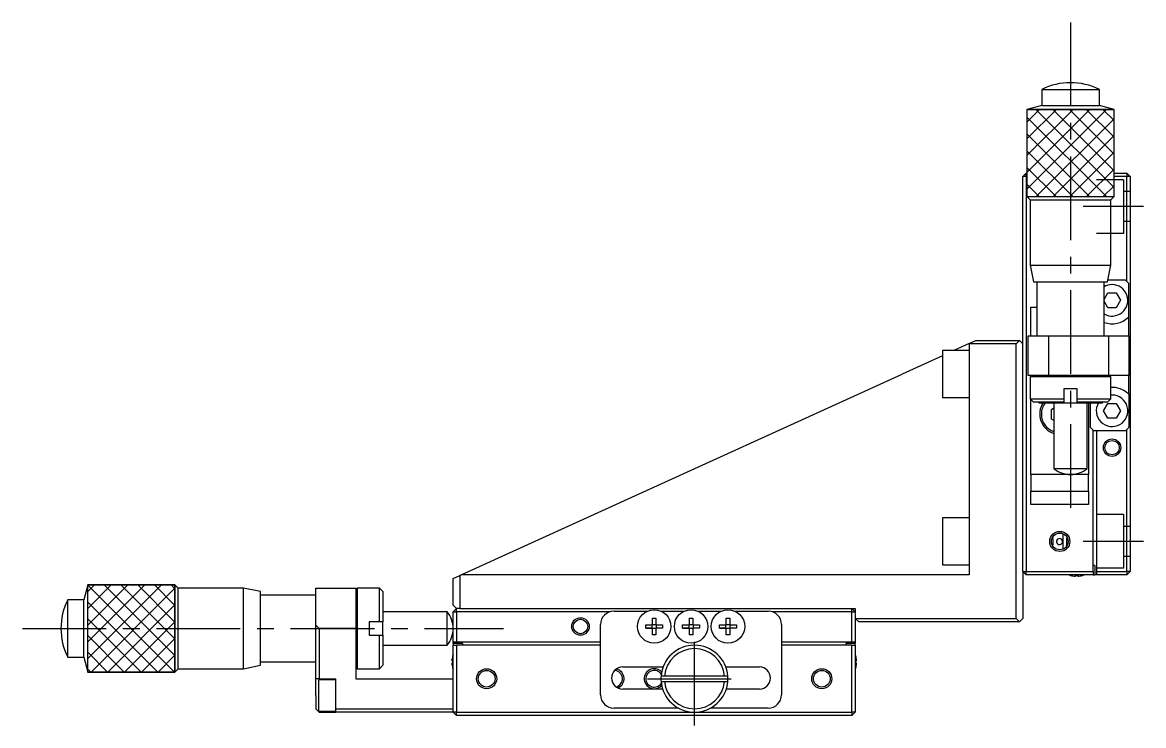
# Model space of a CAD drawing. Extents: x -323 to 344, y 19 to 546.
# Drawn here: x 40.9 to 208.1, y 246.6 to 351.6 of the extents above; entities that cross this region are included whole.
import ezdxf

# ---------------------------------------------------------------- set-up
doc = ezdxf.new("R2010")
doc.units = 0
doc.header["$LTSCALE"] = 10
doc.linetypes.add('CENTER', pattern=[2, 1.25, -0.25, 0.25, -0.25])
doc.linetypes.add('DASHED', pattern=[3.5, 2, -1.5])
doc.layers.get('0').update_dxf_attribs({"linetype": 'CONTINUOUS'})
doc.layers.add('CENTER', color=1, linetype='CENTER')

msp = doc.modelspace()

# ---------------------------------------------------------------- linework, layer by layer
at = {"color": 7, "linetype": 'CONTINUOUS'}
for p, q in [((192.940909, 341.636552), (201.540909, 341.636552)), ((192.940909, 341.636552), (192.940909, 339.226041)), ((201.540909, 339.226041), (201.540909, 341.636552)), ((192.940909, 339.226041), (190.74091, 338.636553)), ((192.940909, 339.226041), (201.540909, 339.226041)), ((203.740908, 338.636553), (201.540909, 339.226041)), ((190.640909, 329.136546), (190.140909, 328.636546)), ((190.140909, 269.636546), (190.140909, 328.636546)), ((190.640909, 328.636546), (190.140909, 328.636546)), ((190.640909, 328.636546), (190.640909, 329.136546)), ((190.640909, 329.136546), (190.74091, 329.136546)), ((190.74091, 328.636546), (190.640909, 328.636546)), ((190.640909, 328.636546), (190.640909, 269.636546)), ((203.740908, 329.136546), (205.640909, 329.136546)), ((205.640909, 328.636546), (203.740908, 328.636546)), ((205.640909, 329.136546), (205.640909, 328.636546)), ((206.140909, 328.636546), (205.640909, 329.136546)), ((205.640909, 312.936546), (205.640909, 328.636546)), ((206.140909, 328.636546), (205.640909, 328.636546)), ((206.140909, 328.636546), (206.140909, 269.636546)), ((190.74091, 325.636552), (191.240913, 325.13655)), ((191.240913, 325.13655), (203.240905, 325.13655)), ((191.240913, 325.13655), (191.240913, 315.386545)), ((203.240905, 325.13655), (203.740908, 325.636552)), ((203.240905, 315.386545), (203.240905, 325.13655)), ((191.240913, 315.386545), (203.240905, 315.386545)), ((191.240913, 315.386545), (191.740912, 312.886546)), ((202.740906, 312.886546), (203.240905, 315.386545)), ((191.740912, 312.886546), (202.740906, 312.886546)), ((192.240909, 312.886546), (192.240909, 304.836546)), ((202.240909, 304.836546), (202.240909, 312.886546)), ((205.440909, 313.136546), (202.790906, 313.136546)), ((205.940909, 312.636546), (205.440909, 313.136546)), ((202.240909, 310.258085), (202.805824, 311.236546)), ((202.805824, 311.236546), (204.075994, 311.236546)), ((204.075994, 311.236546), (204.711079, 310.136546)), ((205.940909, 307.589018), (205.940909, 312.636546)), ((202.805824, 309.036546), (202.240909, 310.015007)), ((204.711079, 310.136546), (204.075994, 309.036546)), ((191.340909, 309.136546), (192.240909, 309.136546)), ((191.340909, 304.836546), (191.340909, 309.136546)), ((204.075994, 309.036546), (202.805824, 309.036546)), ((205.940909, 307.589018), (205.87173, 307.618391)), ((205.940909, 304.836546), (205.940909, 307.589018)), ((190.940909, 298.936546), (190.940909, 304.836546)), ((190.940909, 304.836546), (193.940909, 304.836546)), ((193.940909, 304.836546), (193.940909, 298.936546)), ((193.940909, 304.836546), (202.940909, 304.836546)), ((202.940909, 298.936546), (202.940909, 304.836546)), ((202.940909, 304.836546), (205.940909, 304.836546)), ((205.940909, 304.836546), (205.940909, 298.936546)), ((182.140909, 303.68082), (179.849459, 302.636546)), ((182.140909, 303.68082), (183.140909, 304.136546)), ((182.140909, 303.636546), (182.140909, 303.68082)), ((189.140909, 303.636546), (182.140909, 303.636546)), ((182.140909, 303.636546), (182.140909, 269.136546)), ((183.140909, 304.136546), (189.640909, 304.136546)), ((189.640909, 304.136546), (189.140909, 303.636546)), ((189.140909, 262.636546), (189.140909, 303.636546)), ((190.140909, 303.636546), (189.640909, 304.136546)), ((178.140909, 301.857915), (172.140909, 299.123557)), ((178.140909, 302.636546), (178.140909, 299.136546)), ((182.140909, 302.636546), (178.140909, 302.636546)), ((106.340418, 269.136546), (172.140909, 299.123557)), ((178.140909, 299.136546), (178.140909, 295.636546)), ((193.940909, 298.936546), (190.940909, 298.936546)), ((191.440909, 298.936546), (191.240909, 298.736546)), ((197.240909, 298.736546), (191.240909, 298.736546)), ((191.240909, 298.736546), (191.240909, 295.436546)), ((191.340909, 298.836546), (191.340909, 298.936546)), ((202.940909, 298.936546), (193.940909, 298.936546)), ((203.240909, 298.736546), (197.240909, 298.736546)), ((205.940909, 298.936546), (202.940909, 298.936546)), ((203.240909, 298.736546), (203.040909, 298.936546)), ((203.240909, 295.436546), (203.240909, 298.736546)), ((205.940909, 296.184074), (205.940909, 298.936546)), ((198.240909, 296.936546), (196.240909, 296.936546)), ((196.240909, 296.936546), (196.240909, 295.436546)), ((198.240909, 295.436546), (198.240909, 296.936546)), ((205.87173, 296.154701), (205.940909, 296.184074)), ((205.940909, 296.184074), (205.940909, 291.136546)), ((178.140909, 295.636546), (182.140909, 295.636546)), ((191.240909, 295.436546), (196.240909, 295.436546)), ((191.240909, 295.436546), (191.740909, 294.936546)), ((191.340909, 284.136546), (191.340909, 295.336546)), ((196.240909, 294.936546), (191.740909, 294.936546)), ((192.490909, 294.936546), (192.490909, 294.836546)), ((192.490909, 294.836546), (201.990909, 294.836546)), ((194.740913, 294.836546), (194.740913, 285.014055)), ((196.240909, 295.436546), (196.240909, 294.936546)), ((198.240909, 295.436546), (203.240909, 295.436546)), ((198.240909, 294.936546), (198.240909, 295.436546)), ((202.740909, 294.936546), (198.240909, 294.936546)), ((199.740905, 285.014055), (199.740905, 294.836546)), ((199.940909, 294.836546), (199.940909, 284.136546)), ((200.240909, 291.136546), (200.240909, 294.836546)), ((201.990909, 294.836546), (201.990909, 294.936546)), ((202.170738, 293.636546), (202.805824, 294.736546)), ((202.740909, 294.936546), (203.240909, 295.436546)), ((202.805824, 294.736546), (204.075994, 294.736546)), ((204.075994, 294.736546), (204.711079, 293.636546)), ((194.390909, 293.858234), (194.740913, 294.060309)), ((194.390909, 292.414858), (194.390909, 293.858234)), ((202.805824, 292.536546), (202.170738, 293.636546)), ((204.711079, 293.636546), (204.075994, 292.536546)), ((194.740913, 292.212783), (194.390909, 292.414858)), ((200.240909, 291.136546), (200.740909, 290.636546)), ((204.075994, 292.536546), (202.805824, 292.536546)), ((205.440909, 290.636546), (205.940909, 291.136546)), ((200.640909, 269.636546), (200.640909, 290.736546)), ((205.440909, 290.636546), (200.740909, 290.636546)), ((201.140909, 290.636546), (201.140909, 269.636546)), ((205.640909, 269.636546), (205.640909, 290.836546)), ((194.740913, 285.014055), (199.740905, 285.014055)), ((199.940909, 284.136546), (191.340909, 284.136546)), ((191.340909, 284.136546), (191.340909, 281.636546)), ((199.940909, 281.636546), (199.940909, 284.136546)), ((191.340909, 281.636546), (199.940909, 281.636546)), ((191.340909, 279.636546), (191.340909, 281.636546)), ((199.940909, 281.636546), (199.940909, 279.636546)), ((199.940909, 279.636546), (191.340909, 279.636546)), ((178.140909, 277.636546), (178.140909, 274.136546)), ((182.140909, 277.636546), (178.140909, 277.636546)), ((194.596878, 274.823932), (194.6272, 274.68406)), ((196.140909, 272.990902), (196.140909, 275.28219)), ((178.140909, 274.136546), (178.140909, 270.636546)), ((196.68494, 273.44916), (196.654618, 273.589032)), ((178.140909, 270.636546), (182.140909, 270.636546)), ((190.140909, 269.636546), (190.140909, 262.636546)), ((190.140909, 269.636546), (190.640909, 269.636546)), ((190.140909, 269.636546), (190.640909, 269.136546)), ((190.640909, 269.636546), (200.640909, 269.636546)), ((190.640909, 269.136546), (190.640909, 269.636546)), ((200.890909, 270.536546), (200.640909, 270.536546)), ((200.640909, 269.636546), (200.640909, 269.136546)), ((200.890909, 270.536546), (200.890909, 269.136546)), ((201.140909, 269.636546), (205.640909, 269.636546)), ((201.140909, 269.636546), (201.140909, 269.136546)), ((206.140909, 269.636546), (205.640909, 269.636546)), ((206.140909, 269.636546), (205.640909, 269.136546)), ((205.640909, 269.636546), (205.640909, 269.136546)), ((50.640902, 267.636545), (50.051414, 265.436546)), ((64.140905, 267.136542), (63.640903, 267.636545)), ((105.140909, 268.589898), (106.140909, 269.045624)), ((105.140909, 264.636546), (105.140909, 268.589898)), ((106.340418, 269.136546), (106.140909, 269.045624)), ((106.140909, 269.045624), (106.140909, 264.136546)), ((108.140914, 269.136546), (106.340418, 269.136546)), ((108.490909, 269.136546), (108.140914, 269.136546)), ((111.790909, 269.136546), (108.490909, 269.136546)), ((112.140904, 269.136546), (111.790909, 269.136546)), ((158.140914, 269.136546), (112.140904, 269.136546)), ((158.490909, 269.136546), (158.140914, 269.136546)), ((161.790909, 269.136546), (158.490909, 269.136546)), ((162.140904, 269.136546), (161.790909, 269.136546)), ((182.140909, 269.136546), (162.140904, 269.136546)), ((200.640909, 269.136546), (190.640909, 269.136546)), ((197.252293, 269.062402), (197.254547, 269.067024)), ((197.960909, 269.067024), (198.320909, 269.067024)), ((197.960909, 268.946687), (197.960909, 269.067024)), ((198.320909, 269.067024), (198.320909, 268.946687)), ((199.02727, 269.067024), (199.029525, 269.062402)), ((200.640909, 269.136546), (200.890909, 269.136546)), ((201.140909, 269.136546), (200.890909, 269.136546)), ((205.640909, 269.136546), (201.140909, 269.136546)), ((64.140905, 255.13655), (64.140905, 267.136542)), ((73.89091, 267.136542), (64.140905, 267.136542)), ((73.89091, 255.13655), (73.89091, 267.136542)), ((76.390909, 266.636543), (73.89091, 267.136542)), ((76.390909, 255.636549), (76.390909, 266.636543)), ((84.640909, 266.136546), (76.390909, 266.136546)), ((84.640909, 267.136546), (90.640909, 267.136546)), ((84.640909, 261.636546), (84.640909, 267.136546)), ((90.640909, 267.136546), (90.640909, 261.136544)), ((90.840909, 267.136546), (90.640909, 266.936546)), ((90.840909, 267.136546), (90.840909, 255.136546)), ((94.140909, 267.136546), (90.840909, 267.136546)), ((94.140909, 262.136546), (94.140909, 267.136546)), ((94.640909, 266.636546), (94.140909, 267.136546)), ((94.640909, 266.636546), (94.640909, 262.136546)), ((47.640903, 256.836546), (47.640903, 265.436546)), ((50.051414, 265.436546), (47.640903, 265.436546)), ((50.051414, 256.836546), (50.051414, 265.436546)), ((105.140909, 264.636546), (105.640909, 264.136546)), ((104.2634, 263.636542), (94.640909, 263.636542)), ((104.2634, 258.63655), (104.2634, 263.636542)), ((105.140909, 263.636546), (105.640909, 264.136546)), ((105.140909, 263.636546), (105.640909, 263.636546)), ((105.140909, 259.136546), (105.140909, 263.636546)), ((105.640909, 263.636546), (105.640909, 264.136546)), ((106.140909, 264.136546), (105.640909, 264.136546)), ((128.516409, 263.636546), (105.640909, 263.636546)), ((105.640909, 263.636546), (105.640909, 259.136546)), ((106.140909, 264.136546), (165.140909, 264.136546)), ((129.140909, 263.736546), (134.161113, 263.736546)), ((134.880909, 262.695136), (135.400909, 262.695136)), ((134.880909, 261.696546), (134.880909, 262.695136)), ((135.400909, 262.695136), (135.400909, 261.696546)), ((136.120705, 263.736546), (139.661113, 263.736546)), ((140.380909, 262.695136), (140.900909, 262.695136)), ((140.380909, 261.696546), (140.380909, 262.695136)), ((140.900909, 262.695136), (140.900909, 261.696546)), ((141.620705, 263.736546), (145.161113, 263.736546)), ((145.880909, 262.695136), (146.400909, 262.695136)), ((145.880909, 261.696546), (145.880909, 262.695136)), ((146.400909, 262.695136), (146.400909, 261.696546)), ((147.120705, 263.736546), (152.140909, 263.736546)), ((164.640909, 263.636546), (152.765409, 263.636546)), ((164.640909, 263.636546), (164.640909, 264.136546)), ((165.140909, 263.636546), (164.640909, 264.136546)), ((164.640909, 263.636546), (165.140909, 263.636546)), ((164.640909, 259.136546), (164.640909, 263.636546)), ((165.140909, 264.136546), (165.140909, 262.636546)), ((165.140909, 262.636546), (165.140909, 259.136546)), ((165.140909, 262.636546), (189.140909, 262.636546)), ((165.640909, 262.136546), (165.140909, 262.636546)), ((189.140909, 262.636546), (189.640909, 262.136546)), ((189.640909, 262.136546), (190.140909, 262.636546)), ((84.640909, 261.636546), (85.140909, 261.136546)), ((84.640909, 253.636546), (84.640909, 261.636546)), ((90.640909, 261.136544), (85.140909, 261.136546)), ((85.140909, 261.136546), (85.140909, 253.636546)), ((90.640909, 261.136544), (90.640909, 253.636546)), ((94.140909, 262.136546), (92.640909, 262.136546)), ((92.640909, 262.136546), (92.640909, 260.136546)), ((94.640909, 262.136546), (94.140909, 262.136546)), ((94.640909, 260.136546), (94.640909, 262.136618)), ((127.140909, 251.236546), (127.140909, 261.736546)), ((133.882319, 261.176546), (133.882319, 261.696546)), ((133.882319, 261.696546), (134.880909, 261.696546)), ((134.880909, 261.176546), (133.882319, 261.176546)), ((133.882319, 261.176546), (134.839534, 261.176546)), ((134.839534, 261.176546), (134.839534, 261.696546)), ((134.880909, 261.176546), (134.839534, 261.176546)), ((134.880909, 261.737921), (135.400909, 261.737921)), ((134.880909, 260.177957), (134.880909, 261.176546)), ((135.400909, 261.135171), (134.880909, 261.135171)), ((135.400909, 261.696546), (136.399498, 261.696546)), ((135.400909, 261.176546), (135.400909, 260.177957)), ((136.399498, 261.176546), (135.400909, 261.176546)), ((135.442284, 261.176546), (135.400909, 261.176546)), ((135.442284, 261.696546), (135.442284, 261.176546)), ((136.399498, 261.176546), (135.442284, 261.176546)), ((136.399498, 261.696546), (136.399498, 261.176546)), ((139.382319, 261.176546), (139.382319, 261.696546)), ((139.382319, 261.696546), (140.380909, 261.696546)), ((140.380909, 261.176546), (139.382319, 261.176546)), ((139.382319, 261.176546), (140.339534, 261.176546)), ((140.339534, 261.176546), (140.339534, 261.696546)), ((140.380909, 261.176546), (140.339534, 261.176546)), ((140.380909, 261.737921), (140.900909, 261.737921)), ((140.380909, 260.177957), (140.380909, 261.176546)), ((140.900909, 261.135171), (140.380909, 261.135171)), ((140.900909, 261.696546), (141.899498, 261.696546)), ((140.900909, 261.176546), (140.900909, 260.177957)), ((141.899498, 261.176546), (140.900909, 261.176546)), ((140.942284, 261.176546), (140.900909, 261.176546)), ((140.942284, 261.696546), (140.942284, 261.176546)), ((141.899498, 261.176546), (140.942284, 261.176546)), ((141.899498, 261.696546), (141.899498, 261.176546)), ((144.882319, 261.176546), (144.882319, 261.696546)), ((144.882319, 261.696546), (145.880909, 261.696546)), ((145.880909, 261.176546), (144.882319, 261.176546)), ((144.882319, 261.176546), (145.839534, 261.176546)), ((145.839534, 261.176546), (145.839534, 261.696546)), ((145.880909, 261.176546), (145.839534, 261.176546)), ((145.880909, 261.737921), (146.400909, 261.737921)), ((145.880909, 260.177957), (145.880909, 261.176546)), ((146.400909, 261.135171), (145.880909, 261.135171)), ((146.400909, 261.696546), (147.399498, 261.696546)), ((146.400909, 261.176546), (146.400909, 260.177957)), ((147.399498, 261.176546), (146.400909, 261.176546)), ((146.442284, 261.176546), (146.400909, 261.176546)), ((146.442284, 261.696546), (146.442284, 261.176546)), ((147.399498, 261.176546), (146.442284, 261.176546)), ((147.399498, 261.696546), (147.399498, 261.176546)), ((154.140909, 261.736546), (154.140909, 251.236546)), ((189.640909, 262.136546), (165.640909, 262.136546)), ((92.640909, 260.136546), (94.140909, 260.136546)), ((94.140909, 255.136546), (94.140909, 260.136546)), ((94.140909, 260.136546), (94.640909, 260.136546)), ((94.640909, 260.136546), (94.640909, 255.636546)), ((135.400909, 260.177957), (134.880909, 260.177957)), ((140.900909, 260.177957), (140.380909, 260.177957)), ((146.400909, 260.177957), (145.880909, 260.177957)), ((94.640909, 258.63655), (104.2634, 258.63655)), ((105.140909, 259.136546), (105.640909, 259.136546)), ((105.140909, 258.886546), (105.140909, 259.136546)), ((106.540909, 258.886546), (105.140909, 258.886546)), ((105.140909, 258.886546), (105.140909, 258.636546)), ((105.140909, 248.636546), (105.140909, 258.636546)), ((105.140909, 258.636546), (105.640909, 258.636546)), ((105.640909, 259.136546), (127.140909, 259.136546)), ((105.640909, 258.636546), (105.640909, 248.636546)), ((127.140909, 258.636546), (105.640909, 258.636546)), ((106.540909, 258.886546), (106.540909, 258.636546)), ((154.140909, 259.136546), (164.640909, 259.136546)), ((164.640909, 258.636546), (154.140909, 258.636546)), ((165.140909, 258.886546), (163.740909, 258.886546)), ((163.740909, 258.886546), (163.740909, 258.636546)), ((164.640909, 259.136546), (165.140909, 259.136546)), ((164.640909, 248.636546), (164.640909, 258.636546)), ((164.640909, 258.636546), (165.140909, 258.636546)), ((165.140909, 259.136546), (165.140909, 258.886546)), ((165.140909, 258.636546), (165.140909, 258.886546)), ((165.140909, 258.636546), (165.140909, 248.636546)), ((47.640903, 256.836546), (50.051414, 256.836546)), ((50.051414, 256.836546), (50.640902, 254.636547)), ((76.390909, 256.136546), (84.640909, 256.136546)), ((104.95105, 256.316546), (105.071387, 256.316546)), ((105.071387, 255.956546), (104.95105, 255.956546)), ((105.066765, 257.025162), (105.071387, 257.022907)), ((105.071387, 256.316546), (105.071387, 255.956546)), ((165.210431, 257.022907), (165.215053, 257.025162)), ((165.210431, 256.316546), (165.330768, 256.316546)), ((165.210431, 255.956546), (165.210431, 256.316546)), ((165.330768, 255.956546), (165.210431, 255.956546)), ((63.640903, 254.636547), (64.140905, 255.13655)), ((64.140905, 255.13655), (73.89091, 255.13655)), ((73.89091, 255.13655), (76.390909, 255.636549)), ((90.640909, 255.336546), (90.840909, 255.136546)), ((90.840909, 255.136546), (94.140909, 255.136546)), ((94.140909, 255.136546), (94.640909, 255.636546)), ((105.071387, 255.250185), (105.066765, 255.24793)), ((130.440909, 255.386546), (136.45716, 255.386546)), ((145.824657, 255.386546), (150.840909, 255.386546)), ((165.215053, 255.24793), (165.210431, 255.250185)), ((85.140909, 253.636546), (84.640909, 253.636546)), ((84.640909, 251.136546), (84.640909, 253.636546)), ((85.040909, 253.486546), (85.040909, 251.136546)), ((87.640909, 253.486546), (85.040909, 253.486546)), ((85.140909, 253.636546), (87.640909, 253.636546)), ((87.640909, 249.136546), (87.640909, 253.636546)), ((90.640909, 253.636546), (105.140909, 253.636546)), ((136.658722, 254.036546), (136.156935, 254.036546)), ((136.156935, 253.236546), (136.658722, 253.236546)), ((145.623096, 254.036546), (136.658722, 254.036546)), ((136.658722, 253.236546), (145.623096, 253.236546)), ((146.124883, 254.036546), (145.623096, 254.036546)), ((145.623096, 253.236546), (146.124883, 253.236546)), ((84.640909, 251.136546), (84.640909, 249.136546)), ((85.040909, 251.136546), (85.040909, 248.786546)), ((136.387226, 252.086546), (130.440909, 252.086546)), ((150.840909, 252.086546), (145.894592, 252.086546)), ((138.76604, 249.236546), (129.140909, 249.236546)), ((152.140909, 249.236546), (143.515777, 249.236546)), ((84.640909, 249.136546), (85.140909, 248.636546)), ((85.040909, 248.786546), (87.640909, 248.786546)), ((85.140909, 248.636546), (87.640909, 248.636546)), ((87.640909, 249.136546), (105.140909, 249.136546)), ((87.640909, 248.636546), (87.640909, 249.136546)), ((105.140909, 248.636546), (87.640909, 248.636546)), ((105.640909, 248.636546), (105.140909, 248.636546)), ((105.640909, 248.136546), (105.140909, 248.636546)), ((105.640909, 248.636546), (141.140909, 248.636546)), ((105.640909, 248.136546), (105.640909, 248.636546)), ((164.640909, 248.136546), (105.640909, 248.136546)), ((141.140909, 248.636546), (164.640909, 248.636546)), ((165.140909, 248.636546), (164.640909, 248.636546)), ((164.640909, 248.636546), (164.640909, 248.136546)), ((165.140909, 248.636546), (164.640909, 248.136546))]:
    msp.add_line(p, q, dxfattribs=at)
at = {"color": 3, "linetype": 'CONTINUOUS'}
for p, q in [((190.74091, 338.636553), (203.740908, 338.636553)), ((190.74091, 338.636553), (190.74091, 325.636552)), ((190.74091, 336.745266), (192.632197, 338.636553)), ((190.74091, 334.245266), (195.132197, 338.636553)), ((190.74091, 331.745266), (197.632197, 338.636553)), ((190.74091, 329.245266), (200.132197, 338.636553)), ((190.74091, 326.745266), (202.632197, 338.636553)), ((192.085992, 338.636553), (203.740908, 326.981637)), ((194.585992, 338.636553), (203.740908, 329.481637)), ((197.085992, 338.636553), (203.740908, 331.981637)), ((199.585992, 338.636553), (203.740908, 334.481637)), ((202.085992, 338.636553), (203.740908, 336.981637)), ((203.740908, 325.636552), (203.740908, 338.636553)), ((190.74091, 337.481635), (202.585993, 325.636552)), ((192.132196, 325.636552), (203.740908, 337.245264)), ((190.74091, 334.981635), (200.085993, 325.636552)), ((194.632196, 325.636552), (203.740908, 334.745264)), ((190.74091, 332.481635), (197.585993, 325.636552)), ((197.132196, 325.636552), (203.740908, 332.245264)), ((190.74091, 329.981635), (195.085993, 325.636552)), ((199.632196, 325.636552), (203.740908, 329.745264)), ((190.74091, 327.481635), (192.585993, 325.636552)), ((202.132196, 325.636552), (203.740908, 327.245264)), ((190.74091, 325.636552), (203.740908, 325.636552)), ((50.640902, 254.636547), (50.640902, 267.636545)), ((63.640903, 267.636545), (50.640902, 267.636545)), ((50.640902, 266.645258), (51.632189, 267.636545)), ((50.640902, 264.145258), (54.132189, 267.636545)), ((50.640902, 261.645258), (56.632189, 267.636545)), ((50.640902, 259.145258), (59.132189, 267.636545)), ((50.640902, 256.645258), (61.632189, 267.636545)), ((53.086, 267.636545), (63.640903, 257.081642)), ((55.586, 267.636545), (63.640903, 259.581642)), ((58.086, 267.636545), (63.640903, 262.081642)), ((60.586, 267.636545), (63.640903, 264.581642)), ((63.086, 267.636545), (63.640903, 267.081642)), ((63.640903, 254.636547), (63.640903, 267.636545)), ((50.640902, 267.581643), (63.585998, 254.636547)), ((51.132191, 254.636547), (63.640903, 267.145259)), ((50.640902, 265.081643), (61.085998, 254.636547)), ((53.632191, 254.636547), (63.640903, 264.645259)), ((50.640902, 262.581643), (58.585998, 254.636547)), ((56.132191, 254.636547), (63.640903, 262.145259)), ((50.640902, 260.081643), (56.085998, 254.636547)), ((58.632191, 254.636547), (63.640903, 259.645259)), ((50.640902, 257.581643), (53.585998, 254.636547)), ((61.132191, 254.636547), (63.640903, 257.145259)), ((50.640902, 255.081643), (51.085998, 254.636547)), ((50.640902, 254.636547), (63.640903, 254.636547)), ((63.632191, 254.636547), (63.640903, 254.645259))]:
    msp.add_line(p, q, dxfattribs=at)
at = {"color": 3, "linetype": 'DASHED'}
for p, q in [((203.740908, 338.636553), (190.74091, 338.636553)), ((190.74091, 338.636553), (190.74091, 325.636552)), ((203.740908, 325.636552), (203.740908, 338.636553)), ((205.140909, 328.136546), (201.140909, 328.136546)), ((205.140909, 328.136546), (205.140909, 320.136546)), ((206.140909, 326.386546), (205.140909, 326.386546)), ((190.74091, 325.636552), (203.740908, 325.636552)), ((206.140909, 321.886546), (205.140909, 321.886546)), ((205.140909, 320.136546), (201.140909, 320.136546)), ((205.140909, 278.136546), (201.140909, 278.136546)), ((205.140909, 278.136546), (205.140909, 270.136546)), ((206.140909, 276.386546), (205.140909, 276.386546)), ((206.140909, 271.886546), (205.140909, 271.886546)), ((205.140909, 270.136546), (201.140909, 270.136546)), ((50.640902, 254.636547), (50.640902, 267.636545)), ((50.640902, 267.636545), (63.640903, 267.636545)), ((63.640903, 267.636545), (63.640903, 254.636547)), ((63.640903, 254.636547), (50.640902, 254.636547))]:
    msp.add_line(p, q, dxfattribs=at)
at = {"color": 3, "linetype": 'CONTINUOUS'}
for centre, radius in [((203.440909, 288.136546), 1.3), ((195.640909, 274.136546), 1.5), ((124.140909, 261.436546), 1.3), ((110.140909, 253.636546), 1.5), ((160.140909, 253.636546), 1.5)]:
    msp.add_circle(centre, radius, dxfattribs=at)
at = {"color": 7, "linetype": 'CONTINUOUS'}
for centre, radius in [((203.440909, 288.136546), 1.075), ((195.640909, 274.136546), 1.25), ((135.140909, 261.436546), 2.5), ((140.640909, 261.436546), 2.5), ((146.140909, 261.436546), 2.5), ((124.140909, 261.436546), 1.075), ((110.140909, 253.636546), 1.25), ((160.140909, 253.636546), 1.25)]:
    msp.add_circle(centre, radius, dxfattribs=at)
for centre, radius, start, end in [((197.240909, 332.891552), 9.745001, 90, 116.183791), ((197.240909, 332.891552), 9.745001, 63.816209, 90), ((203.440909, 310.136546), 2.35, 239.293644, 90), ((203.440909, 310.136546), 2.35, 90, 120.706356), ((203.440909, 310.136546), 3.5, 250.314945, 313.989014), ((203.440909, 293.636546), 3.5, 46.010986, 93.275829), ((195.640909, 293.136546), 3, 145.481892, 252.542477), ((195.640909, 293.136546), 2.75, 141.816518, 180), ((203.440909, 293.636546), 2.35, 149.293644, 90), ((203.440909, 293.636546), 2.35, 90, 94.882142), ((195.640909, 293.136546), 2.75, 180, 250.896764), ((197.240909, 288.136551), 3.999997, 231.317811, 270), ((197.240909, 288.136551), 3.999997, 270, 308.682189), ((189.89128, 274.182525), 4.762402, 351.14174878, 6.04511072), ((195.600748, 274.107261), 0.450493, 30.37268856, 265.23964319), ((195.588611, 274.114902), 0.457278, 266.83475611, 28.77757564), ((201.390538, 274.090567), 4.762402, 171.14174878, 186.04511072), ((198.140909, 272.136546), 3.2, 249.635865, 253.877467), ((198.140909, 272.136546), 3.194933, 253.893288, 266.770291), ((198.140909, 272.136546), 3.194933, 273.229709, 286.106712), ((198.140909, 272.136546), 3.2, 286.122533, 290.364135), ((56.385903, 261.136546), 9.745001, 153.816209, 206.183791), ((101.140904, 261.136546), 3.999997, 0, 38.682189), ((129.140909, 261.736546), 2, 90, 180), ((152.140909, 261.736546), 2, 0, 90), ((101.140904, 261.136546), 3.999997, 321.317811, 0), ((141.140909, 253.636546), 5, 4.588566, 175.411434), ((141.140909, 253.636546), 4.5, 5.099689, 174.900311), ((108.140909, 256.136546), 3.194933, 163.893288, 176.770291), ((108.140909, 256.136546), 3.194933, 183.229709, 196.106712), ((108.140909, 256.136546), 3.2, 159.635865, 163.877467), ((162.140909, 256.136546), 3.2, 16.122533, 20.364135), ((162.140909, 256.136546), 3.194933, 3.229709, 16.106712), ((162.140909, 256.136546), 3.194933, 343.893288, 356.770291), ((108.140909, 256.136546), 3.2, 196.122533, 200.364135), ((130.440909, 253.736546), 1.65, 90, 270), ((129.140909, 253.636546), 1.25, 283.934541, 84.86287), ((135.140909, 253.636546), 1.25, 33.12294, 180), ((150.840909, 253.736546), 1.65, 270, 90), ((162.140909, 256.136546), 3.2, 339.635865, 343.877467), ((135.140909, 253.636546), 1.25, 180, 326.87706), ((141.140909, 253.636546), 5, 175.411434, 184.588566), ((141.140909, 253.636546), 5, 184.588566, 355.411434), ((141.140909, 253.636546), 4.5, 185.099689, 354.900311), ((141.140909, 253.636546), 5, 355.411434, 4.588566), ((129.140909, 251.236546), 2, 180, 270), ((152.140909, 251.236546), 2, 270, 0)]:
    msp.add_arc(centre, radius, start, end, dxfattribs=at)
at = {"color": 3, "linetype": 'CONTINUOUS'}
for centre, start, end in [((129.140909, 253.636546), 292.688088, 76.109323), ((135.140909, 253.636546), 90, 317.401187), ((135.140909, 253.636546), 42.598813, 90)]:
    msp.add_arc(centre, 1.5, start, end, dxfattribs=at)
at = {"layer": 'CENTER', "color": 1, "linetype": 'CENTER'}
for p, q in [((197.240909, 351.63655), (197.240909, 276.88655)), ((208.140909, 324.136546), (199.140909, 324.136546)), ((208.140909, 274.136546), (199.140909, 274.136546)), ((40.890905, 261.136546), (112.640905, 261.136546)), ((141.140909, 246.636546), (141.140909, 260.636546)), ((134.140909, 253.636546), (148.140909, 253.636546))]:
    msp.add_line(p, q, dxfattribs=at)

doc.saveas('drawing.dxf')
